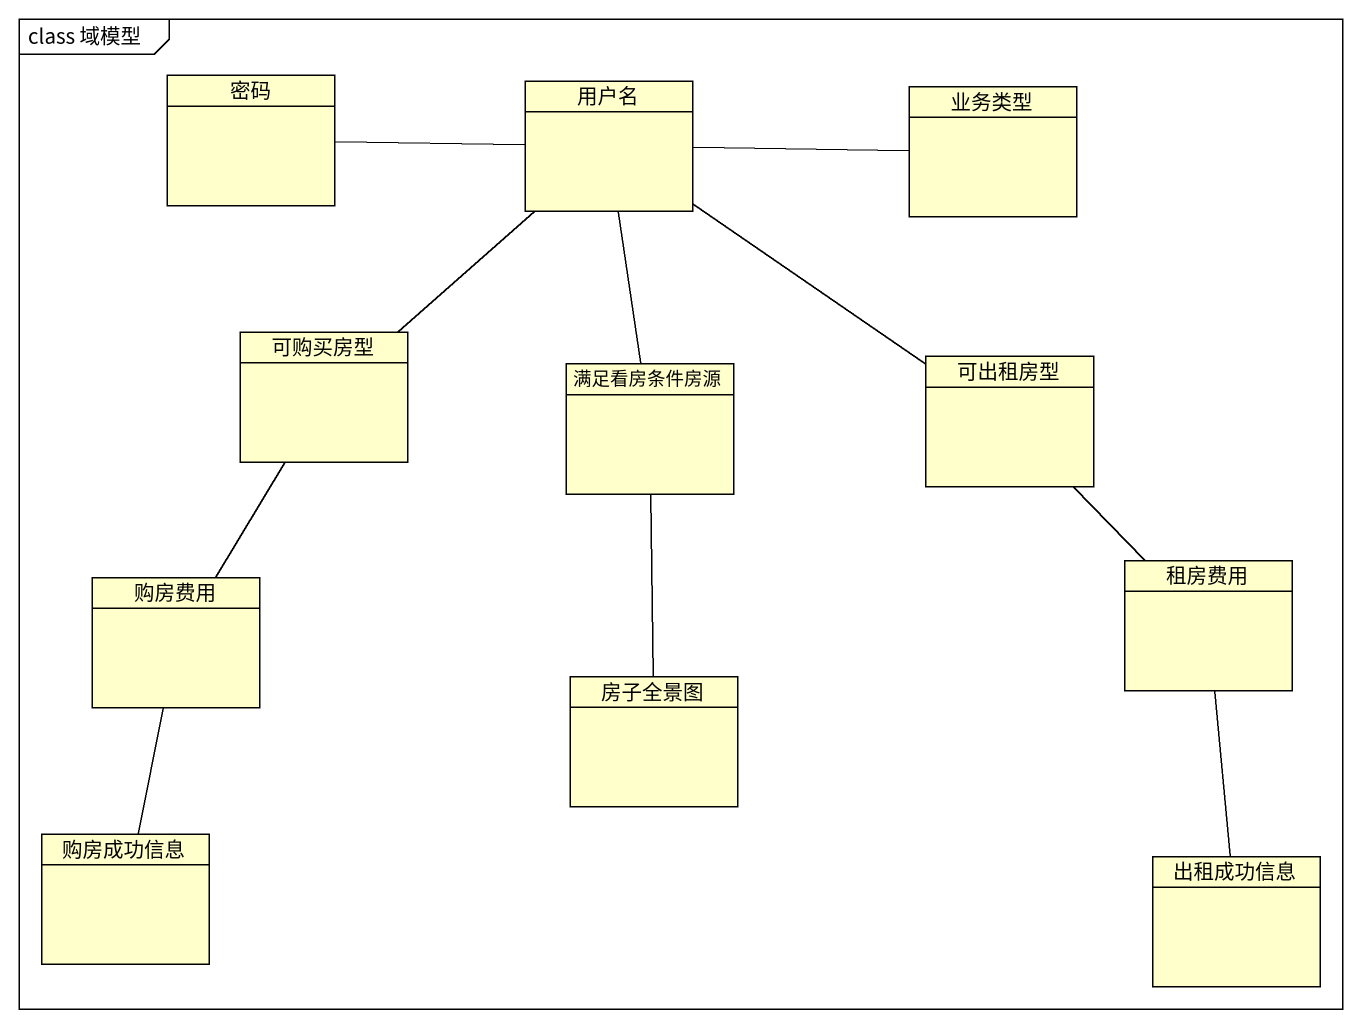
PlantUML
@startuml
mainframe class 域模型
hide circle
hide empty members
class 密码
class 用户名
class 业务类型
class 可购买房型
class 满足看房条件房源
class 可出租房型
class 购房费用
class 租房费用
class 房子全景图
class 购房成功信息
class 出租成功信息
用户名 -left- 密码
用户名 -right- 业务类型
用户名 -- 可购买房型
用户名 -- 满足看房条件房源
用户名 -- 可出租房型
可购买房型 -- 购房费用
满足看房条件房源 -- 房子全景图
可出租房型 -- 租房费用
购房费用 -- 购房成功信息
租房费用 -- 出租成功信息
@enduml
